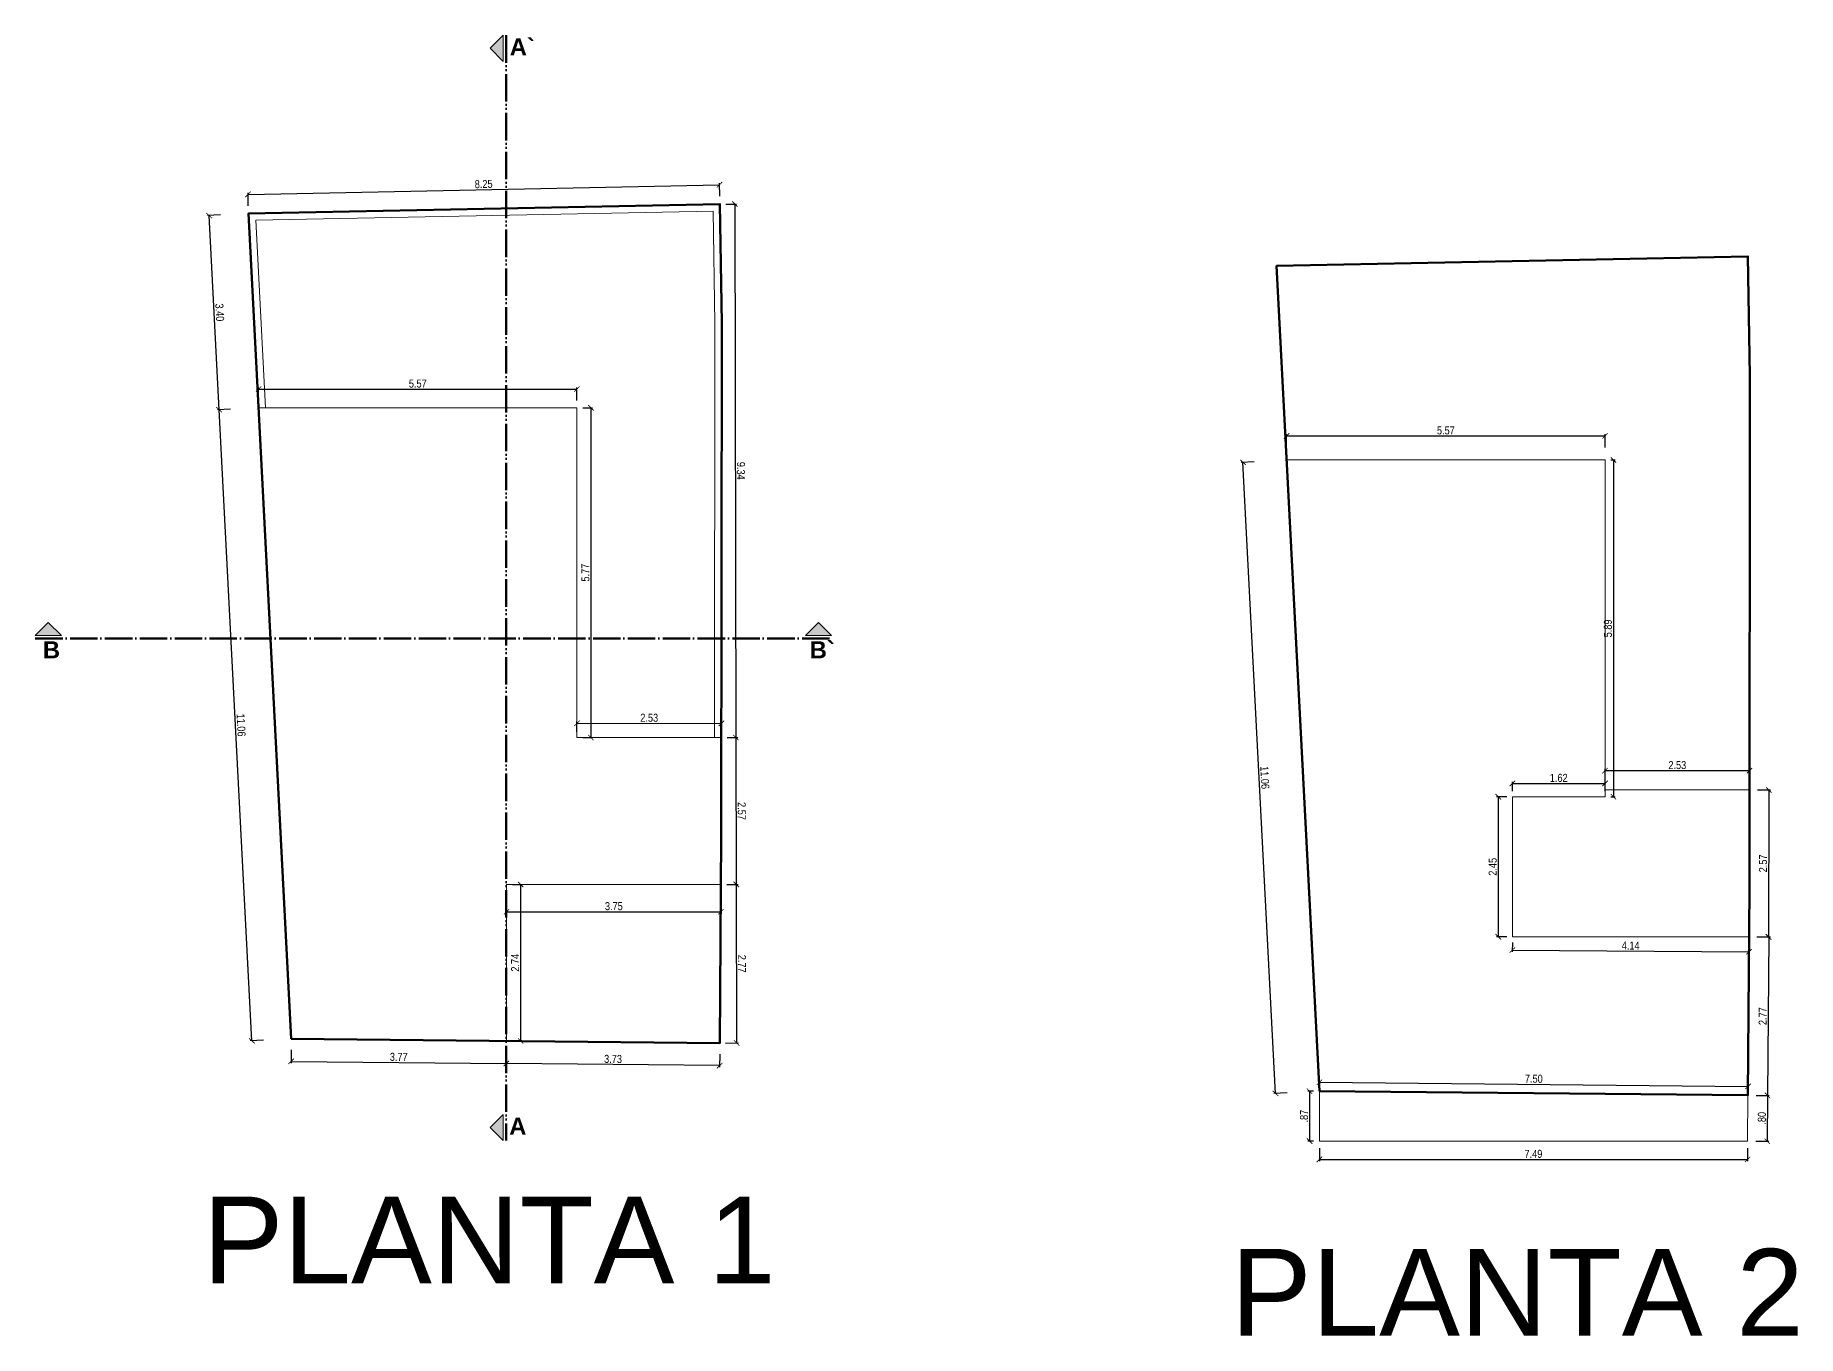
# Model space of a CAD drawing. Header units: millimetres. Extents: x 2128 to 7930, y 1150 to 3326.
# Drawn here: x 7274.4 to 7582.8, y 3098.1 to 3325.6 of the extents above; entities that cross this region are included whole.
import ezdxf

# ---------------------------------------------------------------- set-up
doc = ezdxf.new("R2010")
doc.units = ezdxf.units.MM
doc.header["$LTSCALE"] = 10
doc.linetypes.add('ACAD_ISO04W100', pattern=[30, 24, -3, 0, -3])
doc.linetypes.add('ACAD_ISO05W100', pattern=[33, 24, -3, 0, -3, 0, -3])
for name, color, linetype, lineweight in [('0.1', 1, 'Continuous', 9), ('AMV', 90, 'Continuous', 0), ('cotas', 1, 'Continuous', 5), ('COTAS S', 30, 'Continuous', 0), ('ejes', 1, 'ACAD_ISO04W100', 25), ('lote', 5, 'Continuous', 50), ('muebles', 2, 'Continuous', 9)]:
    doc.layers.add(name, color=color, linetype=linetype, lineweight=lineweight)
doc.styles.add('ARIAL', font='arial.ttf', dxfattribs={"height": 0.2})
doc.styles.add('GENERATED_STYLE_4', font='arial.ttf', dxfattribs={"height": 0.13})
doc.styles.add('RomanS', font='swissck.ttf')
doc.dimstyles.new('DIM', dxfattribs={"dimtxt": 0.14, "dimasz": 0.095, "dimexe": 0.03, "dimexo": 0.1, "dimgap": 0.025, "dimtad": 1, "dimzin": 4, "dimdsep": 46, "dimtxsty": 'RomanS', "dimblk": 'ARCHTICK', "dimcen": 0.02, "dimclrd": 247, "dimclre": 157, "dimclrt": 3, "dimadec": 0, "dimazin": 0, "dimtfac": 1, "dimtix": 1, "dimtofl": 0, "dimtmove": 2, "dimatfit": 3, "dimfxl": 0.2, "dimfxlon": 1, "dimtolj": 1, "dimtzin": 0, "dimarcsym": 0})

# ---------------------------------------------------------------- blocks, each defined once
blk = doc.blocks.new('_ArchTick')
at = {"layer": 'cotas', "color": 0, "const_width": 0.15}
blk.add_lwpolyline([(-0.5, -0.5), (0.5, 0.5)], dxfattribs=at)
blk = doc.blocks.new('*D35')
at = {"color": 157, "lineweight": -2, "transparency": 16777216}
for p, q in [((3963.529, 1790.744), (3963.529, 1790.514)), ((3967.28, 1790.744), (3967.28, 1790.514))]:
    blk.add_line(p, q, dxfattribs=at)
at = {"color": 247, "lineweight": -2, "transparency": 16777216}
blk.add_line((3963.529, 1790.544), (3967.28, 1790.544), dxfattribs=at)
at = {"layer": 'Defpoints', "color": 0, "transparency": 16777216}
for p in [(3963.529, 1791.021), (3967.28, 1791.021), (3967.28, 1790.544)]:
    blk.add_point(p, dxfattribs=at)
at = {"color": 247, "lineweight": -2, "transparency": 16777216, "xscale": 0.095, "yscale": 0.095, "zscale": 0.095}
for p, rotation in [((3963.529, 1790.544), 179.9993987875245), ((3967.28, 1790.544), 359.9993987875245)]:
    blk.add_blockref('_ArchTick', p, dxfattribs=dict(at, rotation=rotation))
at = {"color": 3, "transparency": 16777216, "insert": (3965.405, 1790.641), "char_height": 0.14, "attachment_point": 5, "rotation": 359.9994, "style": 'RomanS'}
blk.add_mtext('\\A1;3.75', dxfattribs=at)
blk = doc.blocks.new('*D36')
at = {"color": 157, "lineweight": -2, "transparency": 16777216}
for p, q in [((3963.629, 1791.021), (3963.804, 1791.021)), ((3963.628, 1788.283), (3963.803, 1788.283))]:
    blk.add_line(p, q, dxfattribs=at)
at = {"color": 247, "lineweight": -2, "transparency": 16777216}
blk.add_line((3963.774, 1791.021), (3963.773, 1788.283), dxfattribs=at)
at = {"layer": 'Defpoints', "color": 0, "transparency": 16777216}
for p in [(3963.529, 1791.021), (3963.528, 1788.284), (3963.773, 1788.283)]:
    blk.add_point(p, dxfattribs=at)
at = {"color": 247, "lineweight": -2, "transparency": 16777216, "xscale": 0.095, "yscale": 0.095, "zscale": 0.095}
for p, rotation in [((3963.774, 1791.021), 89.97542713834964), ((3963.773, 1788.283), 269.9754271383497)]:
    blk.add_blockref('_ArchTick', p, dxfattribs=dict(at, rotation=rotation))
at = {"color": 3, "transparency": 16777216, "insert": (3963.678, 1789.652), "char_height": 0.14, "attachment_point": 5, "rotation": 89.9754, "style": 'RomanS'}
blk.add_mtext('\\A1;2.74', dxfattribs=at)
blk = doc.blocks.new('*D37')
at = {"color": 157, "lineweight": -2, "transparency": 16777216}
for p, q in [((3963.526, 1788.089), (3963.524, 1787.859)), ((3967.258, 1788.052), (3967.256, 1787.822))]:
    blk.add_line(p, q, dxfattribs=at)
at = {"color": 247, "lineweight": -2, "transparency": 16777216}
blk.add_line((3967.256, 1787.852), (3963.524, 1787.889), dxfattribs=at)
at = {"layer": 'Defpoints', "color": 0, "transparency": 16777216}
for p in [(3963.528, 1788.284), (3967.26, 1788.247), (3963.524, 1787.889)]:
    blk.add_point(p, dxfattribs=at)
at = {"color": 247, "lineweight": -2, "transparency": 16777216, "xscale": 0.095, "yscale": 0.095, "zscale": 0.095}
for p, rotation in [((3963.524, 1787.889), 179.4367270571554), ((3967.256, 1787.852), 359.4367270571554)]:
    blk.add_blockref('_ArchTick', p, dxfattribs=dict(at, rotation=rotation))
at = {"color": 3, "transparency": 16777216, "insert": (3965.391, 1787.968), "char_height": 0.14, "attachment_point": 5, "rotation": 359.4367, "style": 'RomanS'}
blk.add_mtext('\\A1;3.73', dxfattribs=at)
blk = doc.blocks.new('*D38')
at = {"color": 157, "lineweight": -2, "transparency": 16777216}
for p, q in [((3959.759, 1788.126), (3959.756, 1787.896)), ((3963.526, 1788.089), (3963.524, 1787.859))]:
    blk.add_line(p, q, dxfattribs=at)
at = {"color": 247, "lineweight": -2, "transparency": 16777216}
blk.add_line((3959.757, 1787.926), (3963.524, 1787.889), dxfattribs=at)
at = {"layer": 'Defpoints', "color": 0, "transparency": 16777216}
for p in [(3959.761, 1788.32), (3963.528, 1788.284), (3963.524, 1787.889)]:
    blk.add_point(p, dxfattribs=at)
at = {"color": 247, "lineweight": -2, "transparency": 16777216, "xscale": 0.095, "yscale": 0.095, "zscale": 0.095}
for p, rotation in [((3959.757, 1787.926), 179.439376013875), ((3963.524, 1787.889), 359.439376013875)]:
    blk.add_blockref('_ArchTick', p, dxfattribs=dict(at, rotation=rotation))
at = {"color": 3, "transparency": 16777216, "insert": (3961.641, 1788.004), "char_height": 0.14, "attachment_point": 5, "rotation": 359.4394, "style": 'RomanS'}
blk.add_mtext('\\A1;3.77', dxfattribs=at)
blk = doc.blocks.new('*D39')
at = {"color": 157, "lineweight": -2, "transparency": 16777216}
for p, q in [((3958.699, 1799.339), (3958.469, 1799.327)), ((3959.272, 1788.295), (3959.042, 1788.283))]:
    blk.add_line(p, q, dxfattribs=at)
at = {"color": 247, "lineweight": -2, "transparency": 16777216}
blk.add_line((3959.072, 1788.285), (3958.499, 1799.328), dxfattribs=at)
at = {"layer": 'Defpoints', "color": 0, "transparency": 16777216}
for p in [(3958.499, 1799.328), (3959.188, 1799.364), (3959.761, 1788.32)]:
    blk.add_point(p, dxfattribs=at)
at = {"color": 247, "lineweight": -2, "transparency": 16777216, "xscale": 0.095, "yscale": 0.095, "zscale": 0.095}
for p, rotation in [((3958.499, 1799.328), 92.9679050026537), ((3959.072, 1788.285), 272.9679050026537)]:
    blk.add_blockref('_ArchTick', p, dxfattribs=dict(at, rotation=rotation))
at = {"color": 3, "transparency": 16777216, "insert": (3958.882, 1793.811), "char_height": 0.14, "attachment_point": 5, "rotation": 272.9679, "style": 'RomanS'}
blk.add_mtext('\\A1;11.06', dxfattribs=at)
blk = doc.blocks.new('*D40')
at = {"color": 157, "lineweight": -2, "transparency": 16777216}
for p, q in [((3958.523, 1802.736), (3958.293, 1802.724)), ((3958.699, 1799.339), (3958.469, 1799.327))]:
    blk.add_line(p, q, dxfattribs=at)
at = {"color": 247, "lineweight": -2, "transparency": 16777216}
blk.add_line((3958.499, 1799.328), (3958.323, 1802.725), dxfattribs=at)
at = {"layer": 'Defpoints', "color": 0, "transparency": 16777216}
for p in [(3958.323, 1802.725), (3959.012, 1802.761), (3959.188, 1799.364)]:
    blk.add_point(p, dxfattribs=at)
at = {"color": 247, "lineweight": -2, "transparency": 16777216, "xscale": 0.095, "yscale": 0.095, "zscale": 0.095}
for p, rotation in [((3958.323, 1802.725), 92.9679050026537), ((3958.499, 1799.328), 272.9679050026537)]:
    blk.add_blockref('_ArchTick', p, dxfattribs=dict(at, rotation=rotation))
at = {"color": 3, "transparency": 16777216, "insert": (3958.508, 1801.032), "char_height": 0.14, "attachment_point": 5, "rotation": 272.9679, "style": 'RomanS'}
blk.add_mtext('\\A1;3.40', dxfattribs=at)
blk = doc.blocks.new('*D41')
at = {"color": 157, "lineweight": -2, "transparency": 16777216}
for p, q in [((3959.009, 1802.897), (3959.004, 1803.126)), ((3967.257, 1803.063), (3967.253, 1803.293))]:
    blk.add_line(p, q, dxfattribs=at)
at = {"color": 247, "lineweight": -2, "transparency": 16777216}
blk.add_line((3959.005, 1803.097), (3967.253, 1803.263), dxfattribs=at)
at = {"layer": 'Defpoints', "color": 0, "transparency": 16777216}
for p in [(3967.253, 1803.263), (3959.012, 1802.761), (3967.26, 1802.927)]:
    blk.add_point(p, dxfattribs=at)
at = {"color": 247, "lineweight": -2, "transparency": 16777216, "xscale": 0.095, "yscale": 0.095, "zscale": 0.095}
for p, rotation in [((3967.253, 1803.263), 1.153095666956214), ((3959.005, 1803.097), 181.1530956669562)]:
    blk.add_blockref('_ArchTick', p, dxfattribs=dict(at, rotation=rotation))
at = {"color": 3, "transparency": 16777216, "insert": (3963.127, 1803.277), "char_height": 0.14, "attachment_point": 5, "rotation": 1.1531, "style": 'RomanS'}
blk.add_mtext('\\A1;8.25', dxfattribs=at)
blk = doc.blocks.new('*D42')
at = {"color": 157, "lineweight": -2, "transparency": 16777216}
for p, q in [((3967.367, 1802.927), (3967.552, 1802.928)), ((3967.387, 1793.591), (3967.572, 1793.592))]:
    blk.add_line(p, q, dxfattribs=at)
at = {"color": 247, "lineweight": -2, "transparency": 16777216}
blk.add_line((3967.522, 1802.928), (3967.542, 1793.592), dxfattribs=at)
at = {"layer": 'Defpoints', "color": 0, "transparency": 16777216}
for p in [(3967.267, 1802.927), (3967.287, 1793.591), (3967.542, 1793.592)]:
    blk.add_point(p, dxfattribs=at)
at = {"color": 247, "lineweight": -2, "transparency": 16777216, "xscale": 0.095, "yscale": 0.095, "zscale": 0.095}
for p, rotation in [((3967.522, 1802.928), 90.12546200009908), ((3967.542, 1793.592), 270.1254620000991)]:
    blk.add_blockref('_ArchTick', p, dxfattribs=dict(at, rotation=rotation))
at = {"color": 3, "transparency": 16777216, "insert": (3967.629, 1798.26), "char_height": 0.14, "attachment_point": 5, "rotation": 270.1255, "style": 'RomanS'}
blk.add_mtext('\\A1;9.34', dxfattribs=at)
blk = doc.blocks.new('*D43')
at = {"color": 157, "lineweight": -2, "transparency": 16777216}
for p, q in [((3967.387, 1793.591), (3967.572, 1793.592)), ((3967.38, 1791.021), (3967.578, 1791.022))]:
    blk.add_line(p, q, dxfattribs=at)
at = {"color": 247, "lineweight": -2, "transparency": 16777216}
blk.add_line((3967.542, 1793.592), (3967.548, 1791.022), dxfattribs=at)
at = {"layer": 'Defpoints', "color": 0, "transparency": 16777216}
for p in [(3967.287, 1793.591), (3967.28, 1791.021), (3967.548, 1791.022)]:
    blk.add_point(p, dxfattribs=at)
at = {"color": 247, "lineweight": -2, "transparency": 16777216, "xscale": 0.095, "yscale": 0.095, "zscale": 0.095}
for p, rotation in [((3967.542, 1793.592), 90.12546200009909), ((3967.548, 1791.022), 270.1254620000991)]:
    blk.add_blockref('_ArchTick', p, dxfattribs=dict(at, rotation=rotation))
at = {"color": 3, "transparency": 16777216, "insert": (3967.642, 1792.307), "char_height": 0.14, "attachment_point": 5, "rotation": 270.1255, "style": 'RomanS'}
blk.add_mtext('\\A1;2.57', dxfattribs=at)
blk = doc.blocks.new('*D44')
at = {"color": 157, "lineweight": -2, "transparency": 16777216}
for p, q in [((3967.38, 1791.021), (3967.578, 1791.022)), ((3967.36, 1788.247), (3967.584, 1788.248))]:
    blk.add_line(p, q, dxfattribs=at)
at = {"color": 247, "lineweight": -2, "transparency": 16777216}
blk.add_line((3967.548, 1791.022), (3967.554, 1788.248), dxfattribs=at)
at = {"layer": 'Defpoints', "color": 0, "transparency": 16777216}
for p in [(3967.28, 1791.021), (3967.26, 1788.247), (3967.554, 1788.248)]:
    blk.add_point(p, dxfattribs=at)
at = {"color": 247, "lineweight": -2, "transparency": 16777216, "xscale": 0.095, "yscale": 0.095, "zscale": 0.095}
for p, rotation in [((3967.548, 1791.022), 90.12546200009909), ((3967.554, 1788.248), 270.1254620000991)]:
    blk.add_blockref('_ArchTick', p, dxfattribs=dict(at, rotation=rotation))
at = {"color": 3, "transparency": 16777216, "insert": (3967.647, 1789.635), "char_height": 0.14, "attachment_point": 5, "rotation": 270.1255, "style": 'RomanS'}
blk.add_mtext('\\A1;2.77', dxfattribs=at)
blk = doc.blocks.new('*D45')
at = {"color": 157, "lineweight": -2, "transparency": 16777216}
for p, q in [((3959.188, 1799.489), (3959.188, 1799.719)), ((3964.76, 1799.489), (3964.76, 1799.719))]:
    blk.add_line(p, q, dxfattribs=at)
at = {"color": 247, "lineweight": -2, "transparency": 16777216}
blk.add_line((3959.188, 1799.689), (3964.76, 1799.689), dxfattribs=at)
at = {"layer": 'Defpoints', "color": 0, "transparency": 16777216}
for p in [(3964.76, 1799.689), (3959.188, 1799.364), (3964.76, 1799.364)]:
    blk.add_point(p, dxfattribs=at)
at = {"color": 247, "lineweight": -2, "transparency": 16777216, "xscale": 0.095, "yscale": 0.095, "zscale": 0.095, "rotation": 180}
blk.add_blockref('_ArchTick', (3959.188, 1799.689), dxfattribs=at)
at = {"color": 247, "lineweight": -2, "transparency": 16777216, "xscale": 0.095, "yscale": 0.095, "zscale": 0.095}
blk.add_blockref('_ArchTick', (3964.76, 1799.689), dxfattribs=at)
at = {"color": 3, "transparency": 16777216, "insert": (3961.974, 1799.785), "char_height": 0.14, "attachment_point": 5, "style": 'RomanS'}
blk.add_mtext('\\A1;5.57', dxfattribs=at)
blk = doc.blocks.new('*D46')
at = {"color": 157, "lineweight": -2, "transparency": 16777216}
for p, q in [((3964.86, 1799.364), (3965.034, 1799.364)), ((3964.86, 1793.591), (3965.034, 1793.591))]:
    blk.add_line(p, q, dxfattribs=at)
at = {"color": 247, "lineweight": -2, "transparency": 16777216}
blk.add_line((3965.004, 1799.364), (3965.004, 1793.591), dxfattribs=at)
at = {"layer": 'Defpoints', "color": 0, "transparency": 16777216}
for p in [(3964.76, 1799.364), (3964.76, 1793.591), (3965.004, 1793.591)]:
    blk.add_point(p, dxfattribs=at)
at = {"color": 247, "lineweight": -2, "transparency": 16777216, "xscale": 0.095, "yscale": 0.095, "zscale": 0.095}
for p, rotation in [((3965.004, 1799.364), 90), ((3965.004, 1793.591), 270)]:
    blk.add_blockref('_ArchTick', p, dxfattribs=dict(at, rotation=rotation))
at = {"color": 3, "transparency": 16777216, "insert": (3964.907, 1796.478), "char_height": 0.14, "attachment_point": 5, "rotation": 90, "style": 'RomanS'}
blk.add_mtext('\\A1;5.77', dxfattribs=at)
blk = doc.blocks.new('*D47')
at = {"color": 157, "lineweight": -2, "transparency": 16777216}
for p, q in [((3964.76, 1793.691), (3964.76, 1793.872)), ((3967.287, 1793.69), (3967.288, 1793.87))]:
    blk.add_line(p, q, dxfattribs=at)
at = {"color": 247, "lineweight": -2, "transparency": 16777216}
blk.add_line((3964.76, 1793.842), (3967.287, 1793.84), dxfattribs=at)
at = {"layer": 'Defpoints', "color": 0, "transparency": 16777216}
for p in [(3967.287, 1793.84), (3964.76, 1793.591), (3967.287, 1793.59)]:
    blk.add_point(p, dxfattribs=at)
at = {"color": 247, "lineweight": -2, "transparency": 16777216, "xscale": 0.095, "yscale": 0.095, "zscale": 0.095}
for p, rotation in [((3964.76, 1793.842), 179.9642298400499), ((3967.287, 1793.84), 359.9642298400499)]:
    blk.add_blockref('_ArchTick', p, dxfattribs=dict(at, rotation=rotation))
at = {"color": 3, "transparency": 16777216, "insert": (3966.024, 1793.938), "char_height": 0.14, "attachment_point": 5, "rotation": 359.9642, "style": 'RomanS'}
blk.add_mtext('\\A1;2.53', dxfattribs=at)
blk = doc.blocks.new('*D48')
at = {"color": 157, "lineweight": -2, "transparency": 16777216}
for p, q in [((3957.509, 1761.617), (3957.509, 1761.847)), ((3963.081, 1761.617), (3963.081, 1761.847))]:
    blk.add_line(p, q, dxfattribs=at)
at = {"color": 247, "lineweight": -2, "transparency": 16777216}
blk.add_line((3957.509, 1761.817), (3963.081, 1761.817), dxfattribs=at)
at = {"layer": 'Defpoints', "color": 0, "transparency": 16777216}
for p in [(3963.081, 1761.817), (3957.509, 1761.396), (3963.081, 1761.396)]:
    blk.add_point(p, dxfattribs=at)
at = {"color": 247, "lineweight": -2, "transparency": 16777216, "xscale": 0.095, "yscale": 0.095, "zscale": 0.095, "rotation": 180}
blk.add_blockref('_ArchTick', (3957.509, 1761.817), dxfattribs=at)
at = {"color": 247, "lineweight": -2, "transparency": 16777216, "xscale": 0.095, "yscale": 0.095, "zscale": 0.095}
blk.add_blockref('_ArchTick', (3963.081, 1761.817), dxfattribs=at)
at = {"color": 3, "transparency": 16777216, "insert": (3960.295, 1761.913), "char_height": 0.14, "attachment_point": 5, "style": 'RomanS'}
blk.add_mtext('\\A1;5.57', dxfattribs=at)
blk = doc.blocks.new('*D49')
at = {"color": 157, "lineweight": -2, "transparency": 16777216}
for p, q in [((3963.181, 1761.396), (3963.258, 1761.396)), ((3963.181, 1755.503), (3963.258, 1755.503))]:
    blk.add_line(p, q, dxfattribs=at)
at = {"color": 247, "lineweight": -2, "transparency": 16777216}
blk.add_line((3963.228, 1761.396), (3963.228, 1755.503), dxfattribs=at)
at = {"layer": 'Defpoints', "color": 0, "transparency": 16777216}
for p in [(3963.081, 1761.396), (3963.081, 1755.503), (3963.228, 1755.503)]:
    blk.add_point(p, dxfattribs=at)
at = {"color": 247, "lineweight": -2, "transparency": 16777216, "xscale": 0.095, "yscale": 0.095, "zscale": 0.095}
for p, rotation in [((3963.228, 1761.396), 90), ((3963.228, 1755.503), 270)]:
    blk.add_blockref('_ArchTick', p, dxfattribs=dict(at, rotation=rotation))
at = {"color": 3, "transparency": 16777216, "insert": (3963.131, 1758.449), "char_height": 0.14, "attachment_point": 5, "rotation": 90, "style": 'RomanS'}
blk.add_mtext('\\A1;5.89', dxfattribs=at)
blk = doc.blocks.new('*D50')
at = {"color": 157, "lineweight": -2, "transparency": 16777216}
for p, q in [((3961.46, 1755.603), (3961.46, 1755.767)), ((3963.081, 1755.603), (3963.081, 1755.767))]:
    blk.add_line(p, q, dxfattribs=at)
at = {"color": 247, "lineweight": -2, "transparency": 16777216}
blk.add_line((3961.46, 1755.737), (3963.081, 1755.737), dxfattribs=at)
at = {"layer": 'Defpoints', "color": 0, "transparency": 16777216}
for p in [(3961.46, 1755.503), (3963.081, 1755.737), (3963.081, 1755.503)]:
    blk.add_point(p, dxfattribs=at)
at = {"color": 247, "lineweight": -2, "transparency": 16777216, "xscale": 0.095, "yscale": 0.095, "zscale": 0.095, "rotation": 180}
blk.add_blockref('_ArchTick', (3961.46, 1755.737), dxfattribs=at)
at = {"color": 247, "lineweight": -2, "transparency": 16777216, "xscale": 0.095, "yscale": 0.095, "zscale": 0.095}
blk.add_blockref('_ArchTick', (3963.081, 1755.737), dxfattribs=at)
at = {"color": 3, "transparency": 16777216, "insert": (3962.271, 1755.833), "char_height": 0.14, "attachment_point": 5, "style": 'RomanS'}
blk.add_mtext('\\A1;1.62', dxfattribs=at)
blk = doc.blocks.new('*D51')
at = {"color": 157, "lineweight": -2, "transparency": 16777216}
for p, q in [((3961.36, 1755.503), (3961.183, 1755.503)), ((3961.36, 1753.053), (3961.183, 1753.053))]:
    blk.add_line(p, q, dxfattribs=at)
at = {"color": 247, "lineweight": -2, "transparency": 16777216}
blk.add_line((3961.213, 1755.503), (3961.213, 1753.053), dxfattribs=at)
at = {"layer": 'Defpoints', "color": 0, "transparency": 16777216}
for p in [(3961.46, 1755.503), (3961.213, 1753.053), (3961.46, 1753.053)]:
    blk.add_point(p, dxfattribs=at)
at = {"color": 247, "lineweight": -2, "transparency": 16777216, "xscale": 0.095, "yscale": 0.095, "zscale": 0.095}
for p, rotation in [((3961.213, 1755.503), 90), ((3961.213, 1753.053), 270)]:
    blk.add_blockref('_ArchTick', p, dxfattribs=dict(at, rotation=rotation))
at = {"color": 3, "transparency": 16777216, "insert": (3961.115, 1754.278), "char_height": 0.14, "attachment_point": 5, "rotation": 90, "style": 'RomanS'}
blk.add_mtext('\\A1;2.45', dxfattribs=at)
blk = doc.blocks.new('*D52')
at = {"color": 157, "lineweight": -2, "transparency": 16777216}
for p, q in [((3961.459, 1752.953), (3961.458, 1752.79)), ((3965.6, 1752.923), (3965.599, 1752.76))]:
    blk.add_line(p, q, dxfattribs=at)
at = {"color": 247, "lineweight": -2, "transparency": 16777216}
blk.add_line((3961.458, 1752.82), (3965.599, 1752.79), dxfattribs=at)
at = {"layer": 'Defpoints', "color": 0, "transparency": 16777216}
for p in [(3961.46, 1753.053), (3965.599, 1752.79), (3965.601, 1753.023)]:
    blk.add_point(p, dxfattribs=at)
at = {"color": 247, "lineweight": -2, "transparency": 16777216, "xscale": 0.095, "yscale": 0.095, "zscale": 0.095}
for p, rotation in [((3961.458, 1752.82), 179.5861131004186), ((3965.599, 1752.79), 359.5861131004186)]:
    blk.add_blockref('_ArchTick', p, dxfattribs=dict(at, rotation=rotation))
at = {"color": 3, "transparency": 16777216, "insert": (3963.53, 1752.9), "char_height": 0.14, "attachment_point": 5, "rotation": 359.5861, "style": 'RomanS'}
blk.add_mtext('\\A1;4.14', dxfattribs=at)
blk = doc.blocks.new('*D53')
at = {"color": 157, "lineweight": -2, "transparency": 16777216}
for p, q in [((3965.745, 1753.052), (3965.975, 1753.05)), ((3965.725, 1750.278), (3965.955, 1750.276))]:
    blk.add_line(p, q, dxfattribs=at)
at = {"color": 247, "lineweight": -2, "transparency": 16777216}
blk.add_line((3965.945, 1753.05), (3965.925, 1750.276), dxfattribs=at)
at = {"layer": 'Defpoints', "color": 0, "transparency": 16777216}
for p in [(3965.601, 1753.053), (3965.581, 1750.279), (3965.925, 1750.276)]:
    blk.add_point(p, dxfattribs=at)
at = {"color": 247, "lineweight": -2, "transparency": 16777216, "xscale": 0.095, "yscale": 0.095, "zscale": 0.095}
for p, rotation in [((3965.945, 1753.05), 89.58611310043614), ((3965.925, 1750.276), 269.5861131004362)]:
    blk.add_blockref('_ArchTick', p, dxfattribs=dict(at, rotation=rotation))
at = {"color": 3, "transparency": 16777216, "insert": (3965.839, 1751.664), "char_height": 0.14, "attachment_point": 5, "rotation": 89.5861, "style": 'RomanS'}
blk.add_mtext('\\A1;2.77', dxfattribs=at)
blk = doc.blocks.new('*D54')
at = {"color": 157, "lineweight": -2, "transparency": 16777216}
for p, q in [((3965.725, 1750.278), (3965.955, 1750.276)), ((3965.719, 1749.478), (3965.949, 1749.476))]:
    blk.add_line(p, q, dxfattribs=at)
at = {"color": 247, "lineweight": -2, "transparency": 16777216}
blk.add_line((3965.925, 1750.276), (3965.919, 1749.476), dxfattribs=at)
at = {"layer": 'Defpoints', "color": 0, "transparency": 16777216}
for p in [(3965.581, 1750.279), (3965.575, 1749.479), (3965.919, 1749.476)]:
    blk.add_point(p, dxfattribs=at)
at = {"color": 247, "lineweight": -2, "transparency": 16777216, "xscale": 0.095, "yscale": 0.095, "zscale": 0.095}
for p, rotation in [((3965.925, 1750.276), 89.58611310043614), ((3965.919, 1749.476), 269.5861131004362)]:
    blk.add_blockref('_ArchTick', p, dxfattribs=dict(at, rotation=rotation))
at = {"color": 3, "transparency": 16777216, "insert": (3965.825, 1749.877), "char_height": 0.14, "attachment_point": 5, "rotation": 89.5861, "style": 'RomanS'}
blk.add_mtext('\\A1;.80', dxfattribs=at)
blk = doc.blocks.new('*D55')
at = {"color": 157, "lineweight": -2, "transparency": 16777216}
for p, q in [((3958.082, 1749.357), (3958.082, 1749.127)), ((3965.575, 1749.357), (3965.575, 1749.127))]:
    blk.add_line(p, q, dxfattribs=at)
at = {"color": 247, "lineweight": -2, "transparency": 16777216}
blk.add_line((3958.082, 1749.157), (3965.575, 1749.157), dxfattribs=at)
at = {"layer": 'Defpoints', "color": 0, "transparency": 16777216}
for p in [(3958.082, 1749.479), (3965.575, 1749.479), (3965.575, 1749.157)]:
    blk.add_point(p, dxfattribs=at)
at = {"color": 247, "lineweight": -2, "transparency": 16777216, "xscale": 0.095, "yscale": 0.095, "zscale": 0.095, "rotation": 180}
blk.add_blockref('_ArchTick', (3958.082, 1749.157), dxfattribs=at)
at = {"color": 247, "lineweight": -2, "transparency": 16777216, "xscale": 0.095, "yscale": 0.095, "zscale": 0.095}
blk.add_blockref('_ArchTick', (3965.575, 1749.157), dxfattribs=at)
at = {"color": 3, "transparency": 16777216, "insert": (3961.828, 1749.254), "char_height": 0.14, "attachment_point": 5, "style": 'RomanS'}
blk.add_mtext('\\A1;7.49', dxfattribs=at)
blk = doc.blocks.new('*D56')
at = {"color": 157, "lineweight": -2, "transparency": 16777216}
for p, q in [((3957.982, 1750.352), (3957.88, 1750.352)), ((3957.982, 1749.479), (3957.88, 1749.479))]:
    blk.add_line(p, q, dxfattribs=at)
at = {"color": 247, "lineweight": -2, "transparency": 16777216}
blk.add_line((3957.91, 1750.352), (3957.91, 1749.479), dxfattribs=at)
at = {"layer": 'Defpoints', "color": 0, "transparency": 16777216}
for p in [(3958.082, 1750.352), (3957.91, 1749.479), (3958.082, 1749.479)]:
    blk.add_point(p, dxfattribs=at)
at = {"color": 247, "lineweight": -2, "transparency": 16777216, "xscale": 0.095, "yscale": 0.095, "zscale": 0.095}
for p, rotation in [((3957.91, 1750.352), 90), ((3957.91, 1749.479), 270)]:
    blk.add_blockref('_ArchTick', p, dxfattribs=dict(at, rotation=rotation))
at = {"color": 3, "transparency": 16777216, "insert": (3957.814, 1749.915), "char_height": 0.14, "attachment_point": 5, "rotation": 90, "style": 'RomanS'}
blk.add_mtext('\\A1;.87', dxfattribs=at)
blk = doc.blocks.new('*D57')
at = {"color": 157, "lineweight": -2, "transparency": 16777216}
for p, q in [((3956.943, 1761.366), (3956.714, 1761.354)), ((3957.516, 1750.323), (3957.286, 1750.311))]:
    blk.add_line(p, q, dxfattribs=at)
at = {"color": 247, "lineweight": -2, "transparency": 16777216}
blk.add_line((3957.316, 1750.312), (3956.744, 1761.356), dxfattribs=at)
at = {"layer": 'Defpoints', "color": 0, "transparency": 16777216}
for p in [(3956.744, 1761.356), (3957.509, 1761.396), (3958.082, 1750.352)]:
    blk.add_point(p, dxfattribs=at)
at = {"color": 247, "lineweight": -2, "transparency": 16777216, "xscale": 0.095, "yscale": 0.095, "zscale": 0.095}
for p, rotation in [((3956.744, 1761.356), 92.96790500265367), ((3957.316, 1750.312), 272.9679050026537)]:
    blk.add_blockref('_ArchTick', p, dxfattribs=dict(at, rotation=rotation))
at = {"color": 3, "transparency": 16777216, "insert": (3957.127, 1755.839), "char_height": 0.14, "attachment_point": 5, "rotation": 272.9679, "style": 'RomanS'}
blk.add_mtext('\\A1;11.06', dxfattribs=at)
blk = doc.blocks.new('*D58')
at = {"color": 157, "lineweight": -2, "transparency": 16777216}
for p, q in [((3963.081, 1755.76), (3963.081, 1755.99)), ((3965.608, 1755.76), (3965.608, 1755.99))]:
    blk.add_line(p, q, dxfattribs=at)
at = {"color": 247, "lineweight": -2, "transparency": 16777216}
blk.add_line((3963.081, 1755.96), (3965.608, 1755.96), dxfattribs=at)
at = {"layer": 'Defpoints', "color": 0, "transparency": 16777216}
for p in [(3965.608, 1755.96), (3963.081, 1755.623), (3965.608, 1755.623)]:
    blk.add_point(p, dxfattribs=at)
at = {"color": 247, "lineweight": -2, "transparency": 16777216, "xscale": 0.095, "yscale": 0.095, "zscale": 0.095, "rotation": 180}
blk.add_blockref('_ArchTick', (3963.081, 1755.96), dxfattribs=at)
at = {"color": 247, "lineweight": -2, "transparency": 16777216, "xscale": 0.095, "yscale": 0.095, "zscale": 0.095}
blk.add_blockref('_ArchTick', (3965.608, 1755.96), dxfattribs=at)
at = {"color": 3, "transparency": 16777216, "insert": (3964.345, 1756.057), "char_height": 0.14, "attachment_point": 5, "style": 'RomanS'}
blk.add_mtext('\\A1;2.53', dxfattribs=at)
blk = doc.blocks.new('*D59')
at = {"color": 157, "lineweight": -2, "transparency": 16777216}
for p, q in [((3965.747, 1755.622), (3965.977, 1755.622)), ((3965.739, 1753.052), (3965.969, 1753.052))]:
    blk.add_line(p, q, dxfattribs=at)
at = {"color": 247, "lineweight": -2, "transparency": 16777216}
blk.add_line((3965.947, 1755.622), (3965.939, 1753.052), dxfattribs=at)
at = {"layer": 'Defpoints', "color": 0, "transparency": 16777216}
for p in [(3965.608, 1755.623), (3965.601, 1753.053), (3965.939, 1753.052)]:
    blk.add_point(p, dxfattribs=at)
at = {"color": 247, "lineweight": -2, "transparency": 16777216, "xscale": 0.095, "yscale": 0.095, "zscale": 0.095}
for p, rotation in [((3965.947, 1755.622), 89.84046126562649), ((3965.939, 1753.052), 269.8404612656265)]:
    blk.add_blockref('_ArchTick', p, dxfattribs=dict(at, rotation=rotation))
at = {"color": 3, "transparency": 16777216, "insert": (3965.846, 1754.337), "char_height": 0.14, "attachment_point": 5, "rotation": 89.8405, "style": 'RomanS'}
blk.add_mtext('\\A1;2.57', dxfattribs=at)
blk = doc.blocks.new('*D103')
at = {"color": 157, "lineweight": -2, "transparency": 16777216}
for p, q in [((3958.082, 1750.452), (3958.083, 1750.538)), ((3965.582, 1750.379), (3965.583, 1750.465))]:
    blk.add_line(p, q, dxfattribs=at)
at = {"color": 247, "lineweight": -2, "transparency": 16777216}
blk.add_line((3958.083, 1750.508), (3965.583, 1750.435), dxfattribs=at)
at = {"layer": 'Defpoints', "color": 0, "transparency": 16777216}
for p in [(3958.082, 1750.352), (3965.581, 1750.279), (3965.583, 1750.435)]:
    blk.add_point(p, dxfattribs=at)
at = {"color": 247, "lineweight": -2, "transparency": 16777216, "xscale": 0.095, "yscale": 0.095, "zscale": 0.095}
for p, rotation in [((3958.083, 1750.508), 179.4393760138767), ((3965.583, 1750.435), 359.4393760138766)]:
    blk.add_blockref('_ArchTick', p, dxfattribs=dict(at, rotation=rotation))
at = {"color": 3, "transparency": 16777216, "insert": (3961.834, 1750.569), "char_height": 0.14, "attachment_point": 5, "rotation": 359.4394, "style": 'RomanS'}
blk.add_mtext('\\A1;7.50', dxfattribs=at)
blk = doc.blocks.new('1')
at = {"layer": 'AMV'}
blk.add_lwpolyline([(5.462, -2.57), (3.055, -2.57), (3.055, 3.203), (-2.397, 3.203), (-2.567, 6.482), (5.437, 6.643), (5.467, 4.682), (5.462, -2.57)], dxfattribs=at)
at = {"layer": 'COTAS S', "color": 4}
blk.add_lwpolyline([(3.055, 3.203), (-2.517, 3.203), (-1.945, -7.841), (1.823, -7.878), (1.824, -5.14), (5.374, -5.14), (5.575, -5.14), (5.581, -4.299), (5.582, -2.57), (3.055, -2.57)], close=True, dxfattribs=at)
at = {"layer": 'COTAS S'}
for points in [[(1.823, -7.878), (1.824, -5.14), (5.374, -5.14), (5.575, -5.14)], [(5.575, -5.14), (5.555, -7.914), (1.823, -7.878)]]:
    blk.add_lwpolyline(points, dxfattribs=at)
blk.add_lwpolyline([(5.575, -5.14), (5.374, -5.14), (1.824, -5.14), (1.823, -7.878), (5.555, -7.914)], close=True, dxfattribs=at)
at = {"layer": 'lote'}
blk.add_lwpolyline([(-1.945, -7.841), (5.555, -7.914), (5.581, -4.299), (5.587, 4.683), (5.555, 6.766), (-2.693, 6.6), (-2.693, 6.6), (-2.693, 6.6), (-1.945, -7.841)], dxfattribs=at)
at = {"layer": 'AMV', "insert": (-3.496, -10.601), "char_height": 1.5198, "width": 21.33328, "attachment_point": 1, "style": 'ARIAL'}
blk.add_mtext('PLANTA 1  ', dxfattribs=at)
for p1, p2, distance, picture, middle in [((-2.693, 6.6), (5.555, 6.766), 0.336, '*D41', (1.422, 7.115)), ((5.562, 6.766), (5.582, -2.57), 0.255, '*D42', (5.924, 2.099)), ((-2.517, 3.203), (3.055, 3.203), 0.325, '*D45', (0.269, 3.624)), ((-1.945, -7.841), (-2.517, 3.203), 0.69, '*D39', (-2.823, -2.35)), ((3.055, 3.203), (3.055, -2.57), 0.244, '*D46', (3.202, 0.316)), ((3.055, -2.57), (5.582, -2.572), 0.251, '*D47', (4.319, -2.223)), ((1.824, -5.14), (5.575, -5.14), -0.477, '*D35', (3.7, -5.52)), ((1.824, -5.14), (1.823, -7.878), 0.245, '*D36', (1.973, -6.509)), ((-1.945, -7.841), (1.823, -7.878), -0.394, '*D38', (-0.064, -8.157)), ((5.555, -7.914), (1.823, -7.878), 0.395, '*D37', (3.686, -8.194))]:
    dim = blk.add_aligned_dim(p1=p1, p2=p2, distance=distance, dimstyle='DIM')
    dim.commit()
    dim.dimension.update_dxf_attribs({"geometry": picture, "text_midpoint": middle, "insert": (-3961.705, -1796.161)})
for base, p1, p2, angle, picture, middle in [((-3.382, 6.564), (-2.517, 3.203), (-2.693, 6.6), 272.9679, '*D40', (-3.197, 4.871)), ((5.843, -5.139), (5.582, -2.57), (5.575, -5.14), 90.1255, '*D43', (5.937, -3.854)), ((5.849, -7.914), (5.575, -5.14), (5.555, -7.914), 90.1255, '*D44', (5.941, -6.526))]:
    dim = blk.add_linear_dim(base=base, p1=p1, p2=p2, angle=angle, dimstyle='DIM')
    dim.commit()
    dim.dimension.update_dxf_attribs({"geometry": picture, "text_midpoint": middle, "insert": (-3961.705, -1796.161)})
blk = doc.blocks.new('2')
at = {"layer": 'COTAS S'}
blk.add_lwpolyline([(-0.032, 8.588), (-5.604, 8.588), (-5.031, -2.456), (2.468, -2.529), (2.488, 0.245), (-1.653, 0.245), (-1.653, 2.695), (-0.031, 2.695), (-0.032, 2.815)], close=True, dxfattribs=at)
at = {"layer": 'COTAS S', "color": 4}
blk.add_lwpolyline([(2.496, 2.815), (2.494, 1.086), (2.488, 0.245), (-1.653, 0.245), (-1.653, 2.695), (-0.031, 2.695), (-0.032, 2.815), (2.496, 2.815)], dxfattribs=at)
at = {"layer": 'COTAS S', "color": 6}
blk.add_lwpolyline([(2.468, -2.529), (-5.031, -2.456), (-5.031, -3.329), (2.463, -3.329)], close=True, dxfattribs=at)
at = {"layer": 'lote'}
blk.add_lwpolyline([(-5.031, -2.456), (2.468, -2.529), (2.494, 1.086), (2.5, 10.068), (2.468, 12.151), (-5.78, 11.985), (-5.78, 11.985), (-5.78, 11.985), (-5.031, -2.456)], dxfattribs=at)
at = {"layer": 'AMV', "insert": (-6.582, -5.216), "char_height": 1.5198, "width": 21.33328, "attachment_point": 1, "style": 'ARIAL'}
blk.add_mtext('PLANTA 2  ', dxfattribs=at)
for p1, p2, distance, picture, middle in [((-5.604, 8.588), (-0.032, 8.588), 0.421, '*D48', (-2.818, 9.106)), ((-0.032, 8.588), (-0.032, 2.695), 0.147, '*D49', (0.019, 5.641)), ((-5.031, -2.456), (-5.604, 8.588), 0.766, '*D57', (-5.986, 3.031)), ((-1.653, 2.695), (-0.032, 2.695), 0.234, '*D50', (-0.842, 3.026)), ((-0.032, 2.815), (2.496, 2.815), 0.337, '*D58', (1.232, 3.249)), ((2.496, 2.815), (2.488, 0.245), 0.338, '*D59', (2.733, 1.529)), ((-1.653, 2.695), (-1.653, 0.245), -0.248, '*D51', (-1.997, 1.47)), ((-1.653, 0.245), (2.488, 0.215), -0.233, '*D52', (0.417, 0.092)), ((2.488, 0.245), (2.468, -2.529), 0.344, '*D53', (2.726, -1.144)), ((-5.031, -2.456), (2.468, -2.529), 0.156, '*D103', (-1.279, -2.239)), ((-5.031, -2.456), (-5.031, -3.329), -0.171, '*D56', (-5.299, -2.892)), ((-5.031, -3.329), (2.463, -3.329), -0.322, '*D55', (-1.284, -3.554))]:
    dim = blk.add_aligned_dim(p1=p1, p2=p2, distance=distance, dimstyle='DIM')
    dim.commit()
    dim.dimension.update_dxf_attribs({"geometry": picture, "text_midpoint": middle, "insert": (-3963.113, -1752.808)})
dim = blk.add_linear_dim(base=(2.806, -3.332), p1=(2.468, -2.529), p2=(2.463, -3.329), angle=89.5861, dimstyle='DIM')
dim.commit()
dim.dimension.update_dxf_attribs({"geometry": '*D54', "text_midpoint": (2.712, -2.931), "insert": (-3963.113, -1752.808)})

msp = doc.modelspace()

# ---------------------------------------------------------------- hatches: boundary and pattern name
at = {"layer": 'muebles'}
h = msp.add_hatch(color=256, dxfattribs=at)
h.dxf.hatch_style = 1
h.paths.add_polyline_path([(7356.235, 3325.649), (7353.952, 3323.367), (7356.235, 3321.084)])
h = msp.add_hatch(color=256, dxfattribs=at)
h.dxf.hatch_style = 1
h.paths.add_polyline_path([(7278.92, 3220.621), (7276.637, 3222.903), (7274.354, 3220.621)])
h = msp.add_hatch(color=256, dxfattribs=at)
h.dxf.hatch_style = 1
h.paths.add_polyline_path([(7413.716, 3220.621), (7411.433, 3222.903), (7409.151, 3220.621)])
h = msp.add_hatch(color=256, dxfattribs=at)
h.dxf.hatch_style = 1
h.paths.add_polyline_path([(7356.235, 3136.801), (7353.952, 3134.518), (7356.235, 3132.235)])

# ---------------------------------------------------------------- linework, layer by layer
at = {"layer": '0.1'}
for points in [[(7356.235, 3325.649), (7353.952, 3323.367), (7356.235, 3321.084)], [(7278.92, 3220.621), (7276.637, 3222.903), (7274.354, 3220.621)], [(7413.716, 3220.621), (7411.433, 3222.903), (7409.151, 3220.621)], [(7356.235, 3136.801), (7353.952, 3134.518), (7356.235, 3132.235)]]:
    msp.add_lwpolyline(points, close=True, dxfattribs=at)
at = {"layer": 'ejes', "linetype": 'ACAD_ISO05W100', "lineweight": 53, "ltscale": 0.02}
msp.add_lwpolyline([(7356.787, 3325.649), (7356.787, 3132.235)], dxfattribs=at)
at = {"layer": 'ejes', "lineweight": 53, "ltscale": 0.02}
msp.add_lwpolyline([(7274.354, 3220.068), (7413.716, 3220.068)], dxfattribs=at)

# ---------------------------------------------------------------- block references
at = {"xscale": 10, "yscale": 10, "zscale": 10}
for name, p in [('1', (7338.599, 3228.452)), ('2', (7549.368, 3165.452))]:
    msp.add_blockref(name, p, dxfattribs=at)

# ---------------------------------------------------------------- texts
at = {"layer": 'muebles', "char_height": 2.98553, "width": 14.66262, "attachment_point": 1, "rotation": 360, "style": 'GENERATED_STYLE_4'}
for s, insert in [('\\pi5.32127;{\\fArial|b1|i0|c0|p34;A`}', (7352.064, 3325.096)), ('\\pi6.08089;{\\fArial|b1|i0|c0|p34;B}', (7269.6, 3219.608)), ('\\pi5.47401;{\\fArial|b1|i0|c0|p34;B`}', (7404.396, 3219.608)), ('\\pi5.83345;{\\fArial|b1|i0|c0|p34;A}', (7351.458, 3136.247))]:
    msp.add_mtext(s, dxfattribs=dict(at, insert=insert))

doc.saveas('drawing.dxf')
